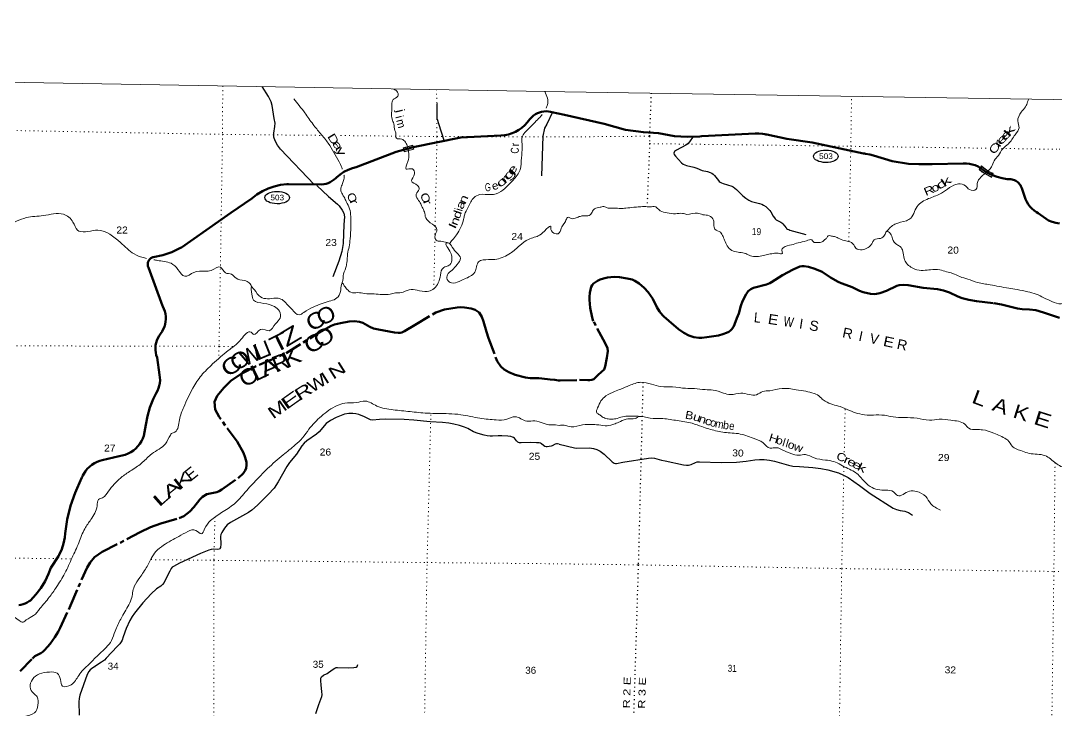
# Model space of a CAD drawing. Header units: feet. Extents: x -481249 to -254670, y -730376 to -544252.
# Drawn here: x -395594 to -369713, y -561492 to -544260 of the extents above; entities that cross this region are included whole.
import ezdxf
from ezdxf.enums import TextEntityAlignment as Align

# ---------------------------------------------------------------- set-up
doc = ezdxf.new("R2010")
doc.units = ezdxf.units.FT
doc.header["$LTSCALE"] = 70
doc.linetypes.add('DOTTED', pattern=[1.5, 0.3, -1.2])
doc.linetypes.add('LONG_DASH_SHORT_DASH', pattern=[9.9, 6, -1.2, 1.5, -1.2])
for name, color, linetype, lineweight in [('11', 7, 'LONG_DASH_SHORT_DASH', 60), ('17', 7, 'Continuous', 25), ('23', 7, 'Continuous', 70), ('29', 7, 'Continuous', 25), ('39', 7, 'Continuous', 13), ('4', 7, 'Continuous', 13), ('41', 7, 'Continuous', 13), ('59', 7, 'Continuous', 13), ('6', 7, 'DOTTED', 25), ('7', 7, 'DOTTED', 13)]:
    doc.layers.add(name, color=color, linetype=linetype, lineweight=lineweight)
doc.layers.add('12', color=7, linetype='Continuous')

msp = doc.modelspace()

# ---------------------------------------------------------------- linework, layer by layer
at = {"layer": '11'}
for points in [[(-382114.22, -553251.8), (-381626.27, -553238.44), (-381419.63, -553243.55), (-381366.67, -553242.33), (-381317.95, -553234.19), (-381271.32, -553215.05), (-381244.27, -553193.72), (-381166.24, -553106.23), (-381015.93, -552974.09), (-380983.19, -552899.65), (-380946.27, -552684.14), (-380921.14, -552514.12), (-380932.3, -552443.31), (-380987.89, -552320.89), (-381283.37, -551765.8), (-381312.27, -551676.4), (-381360, -551434.97), (-381381.78, -551235.92), (-381381.49, -551161.02), (-381371.45, -551062), (-381334.33, -550912.73), (-381309.43, -550867.14), (-381275.59, -550827.63), (-381182.25, -550761.04), (-381111.8, -550728.29), (-381025.73, -550701), (-380925.57, -550677.6), (-380842.82, -550665.66), (-380748.09, -550664.33), (-380626.44, -550672.9), (-380433.41, -550700.92), (-380315.66, -550731.21), (-380246.71, -550761.31), (-380140.26, -550827.56), (-380011.16, -550932.42), (-379911.84, -551041.4), (-379791.99, -551212.48), (-379695.43, -551415.84), (-379629.8, -551523.67), (-379558.36, -551615.02), (-379524.63, -551650.81), (-379396.11, -551763.52), (-379151.37, -551965.23), (-379021.17, -552063.8), (-378897.53, -552129.05), (-378772.91, -552169.36), (-378649.69, -552186.37), (-378572.89, -552183.08), (-378445.76, -552168.25), (-378154.04, -552122.86), (-378047.43, -552096.66), (-377952.79, -552062.11), (-377896.68, -552034.01), (-377854.43, -552003.07), (-377819.16, -551967.06), (-377778.97, -551909.79), (-377751.75, -551851.98), (-377693.83, -551691.26), (-377645.46, -551576.59), (-377597.19, -551386.55), (-377556.95, -551267.27), (-377463.13, -551096.73), (-377411.5, -551020.38), (-377346.41, -550967.65), (-377277.58, -550937.54), (-376958.32, -550848.06), (-376874.71, -550816.23), (-376830.85, -550793.43), (-376553.85, -550618.98), (-376285.31, -550474.2), (-376120.58, -550405.23), (-376073.72, -550393.93), (-376013.64, -550389.81), (-375909.31, -550408.81), (-375747.66, -550459.92), (-375565.79, -550531.69), (-375355.31, -550681.13), (-375163.94, -550788.81), (-375090.95, -550821.14), (-374882.69, -550891.41), (-374815, -550921.41), (-374633.68, -551010.89), (-374536.29, -551045.97), (-374357.99, -551085.05), (-374267.75, -551090.8), (-374209.71, -551086.37), (-374125.81, -551067.21), (-373960.49, -551010.89), (-373696.43, -550888.88), (-373639.64, -550870.1), (-373543.95, -550858.73), (-373417.91, -550869.08), (-373041.09, -550936.4)], [(-373041.09, -550936.4), (-372681.8, -550967.97), (-372528.3, -551005.39), (-372383.54, -551056.06), (-372170.66, -551155.17), (-372067.72, -551194.45), (-371900.47, -551238.02), (-371705.81, -551272.69), (-371272.29, -551317.64), (-371079.14, -551354.08), (-370682.87, -551449.46), (-370562.05, -551465.9), (-370383.33, -551476.69), (-370220.56, -551495.59), (-370029.53, -551549.27), (-369557.12, -551714.91)], [(-390570.13, -555977.86), (-390163.22, -555692.76), (-390032.58, -555575.75), (-389983.54, -555504.15), (-389961.43, -555445.09), (-389950.07, -555366.66), (-389952, -555290.01), (-389983.54, -555172.76), (-390028.13, -555057.79), (-390180.87, -554777.09), (-390637.63, -554158.18), (-390732.71, -553976.06), (-390747.44, -553781.33), (-390747.44, -553781.33), (-390684.26, -553634.23), (-390521.42, -553434.35), (-390342.57, -553261.97), (-390081.77, -553082.99), (-389590.7, -552839.31), (-388960.96, -552566.32), (-388199.97, -552093.81), (-387837.47, -551886.11), (-387751.2, -551853.34), (-387603.76, -551814.76), (-387389.2, -551774.35), (-387254.81, -551767.39), (-387123.23, -551781.69), (-387040.98, -551809.45), (-386869.01, -551909.48), (-386778.52, -551948.66), (-386654.48, -551979.36), (-386253.08, -552054.34), (-386160.99, -552061.63), (-386112.73, -552058.33), (-386066.85, -552048.37), (-386004.33, -552019.99), (-385734.04, -551858.83), (-385216.93, -551549.21), (-385002.88, -551474.24), (-384688.09, -551422.95), (-384598.52, -551417.15), (-384501.62, -551423.43), (-384338.27, -551455.44), (-384233.48, -551487.12), (-384133.47, -551548.7), (-384068.29, -551658.45), (-384026.02, -551777.85), (-383953.79, -552035.2), (-383899.41, -552193.28), (-383688.88, -552767.67), (-383598.15, -552902.61), (-383512.16, -552977.21), (-383395.63, -553045.08), (-383240.42, -553105.32), (-382975.98, -553175.19), (-382859.07, -553192.51), (-382646.29, -553193.89), (-382572.12, -553200.6), (-382572.12, -553200.6), (-382360.76, -553226.51), (-382245.87, -553232.73), (-382153.96, -553250.59), (-382112.98, -553251.45)], [(-395610.83, -560518.06), (-395297.86, -560196.57), (-395236.88, -560142.76), (-395094.3, -560064.66), (-395043.96, -560029.26), (-394999.56, -559987.4), (-394920.3, -559903.56), (-394860.2, -559831.19), (-394740.91, -559664.2), (-394656.99, -559531.76), (-394605.04, -559430.51), (-394348.58, -558872.62), (-394077.58, -558232.28), (-393934.68, -557920.01), (-393858.69, -557795.75), (-393747.36, -557667.29), (-393559.02, -557533.65), (-392605.16, -557045.18), (-392351.92, -556919.15), (-392092.25, -556825.78), (-391635.73, -556693.94), (-391520.48, -556638.36), (-391371.02, -556524.63), (-391264.95, -556416.25), (-391119.8, -556225.3), (-391050.69, -556154.46), (-390943.38, -556089.86), (-390694.41, -556037.6), (-390631.26, -556014.64), (-390570.13, -555977.86)]]:
    msp.add_lwpolyline(points, dxfattribs=at)
at = {"layer": '17'}
for centre in [(-375472.32, -547648.72), (-389185.2, -548680.39)]:
    msp.add_ellipse(centre, major_axis=(-309.24, 1), ratio=0.500121, dxfattribs=at)
at = {"layer": '23'}
for points in [[(-392137.6, -552139.01), (-392102.18, -552088.43), (-392098.82, -552084.18), (-392061.34, -552029.69), (-392029.75, -551971.58), (-392004.42, -551910.49), (-391985.61, -551847.09), (-391973.53, -551782.07), (-391968.31, -551716.14), (-391970.01, -551650.02), (-391978.62, -551584.45), (-391994.03, -551520.13), (-392016.08, -551457.78), (-392044.52, -551398.08), (-392051.6, -551385.38), (-392400.28, -550430.16), (-392408.14, -550412.89), (-392414.15, -550394.89), (-392418.24, -550376.37), (-392420.38, -550357.52), (-392420.54, -550338.55), (-392418.71, -550319.66), (-392414.92, -550301.08), (-392409.2, -550282.98), (-392401.63, -550265.59), (-392392.28, -550249.08), (-392381.25, -550233.64), (-392368.67, -550219.44), (-392354.68, -550206.63), (-392339.42, -550195.36), (-392323.07, -550185.74), (-392305.8, -550177.88), (-392287.8, -550171.87), (-392281.22, -550170.18), (-392045.76, -550117.41), (-391817.1, -550040.32), (-391597.76, -549939.75), (-391573.73, -549926.99), (-390346.1, -549057.81), (-389816.51, -548699.64), (-389689.79, -548603.57), (-389553.71, -548521.27), (-389409.78, -548453.64), (-389259.57, -548401.43), (-389104.73, -548365.21), (-388946.94, -548345.37), (-388905.41, -548342.92), (-388072.55, -548352.04), (-388016.66, -548345.96), (-387961.72, -548334.07), (-387908.32, -548316.5), (-387857.05, -548293.44), (-387808.47, -548265.15), (-387763.11, -548231.94), (-387721.47, -548194.17), (-387702.92, -548174.52), (-387613.14, -548101.22), (-387516.2, -548037.7), (-387413.14, -547984.67), (-387305.11, -547942.7), (-387213.35, -547916.8), (-386211.93, -547539.87), (-385782.96, -547420.42), (-384598.08, -547180.12), (-383592.19, -547126.45), (-383498.02, -547117.95), (-383405.25, -547099.65), (-383314.91, -547071.76), (-383227.97, -547034.58), (-383145.4, -546988.51), (-383068.1, -546934.06), (-382996.91, -546871.84), (-382934.05, -546804.23), (-382866.32, -546719.21), (-382830.1, -546676.47), (-382789.62, -546637.75), (-382778.22, -546628.21), (-382731.24, -546597.37), (-382681.29, -546571.62), (-382628.93, -546551.22), (-382574.72, -546536.42), (-382519.26, -546527.35), (-382463.16, -546524.14), (-382407.03, -546526.81), (-382351.48, -546535.33), (-382322, -546542.32), (-382004.58, -546610.17)], [(-370414.22, -548844.4), (-370450.92, -548782.56), (-370480.95, -548717.22), (-370578.2, -548442.57), (-370583.48, -548426.44), (-370595.98, -548396.53), (-370611.53, -548368.09), (-370629.98, -548341.44), (-370651.11, -548316.85), (-370674.69, -548294.61), (-370700.47, -548274.96), (-370728.16, -548258.11), (-370757.46, -548244.25), (-370788.05, -548233.52), (-370819.59, -548226.05), (-370851.74, -548221.92), (-370884.15, -548221.18), (-370938.9, -548216.91), (-371064.65, -548197.55), (-371187.68, -548165.14), (-371306.65, -548120.06), (-371395.66, -548082.13), (-371473.61, -548034.47), (-371669.5, -547903.21), (-371739.14, -547872.51), (-371811.61, -547849.25), (-371886.12, -547833.7), (-371961.84, -547826.02), (-372037.95, -547826.3), (-372812.89, -547842.65), (-373152.05, -547843.77), (-373402.79, -547838.67), (-373810.76, -547770.14), (-374277.65, -547629.01), (-374373.04, -547603), (-374478.85, -547584.3), (-374504.12, -547579.83), (-374528.85, -547574.56), (-375817.87, -547299.67), (-376448.21, -547212.56), (-376942.91, -547105.26), (-376968.36, -547099.74), (-376992.91, -547094.97), (-377053.8, -547083.13), (-377146.75, -547074.68), (-377240.07, -547075.99), (-378573.97, -547145.19), (-378622.84, -547150.34), (-378938.69, -547164.41), (-379254.27, -547145.4), (-379654.09, -547071.01), (-380030.91, -547049.29), (-380479.08, -546983.95), (-381011.81, -546834.59), (-382004.58, -546610.17)], [(-369631.89, -549329.04), (-369725.81, -549312.62), (-369817.5, -549286.47), (-369905.95, -549250.88), (-370163.13, -549070.99), (-370209.8, -549043.97), (-370268.48, -549002.4), (-370322.5, -548954.93), (-370371.25, -548902.07), (-370414.22, -548844.4)], [(-395644.12, -558862.73), (-395588.55, -558854.99), (-395534.09, -558841.48), (-395481.34, -558822.36), (-395430.88, -558797.82), (-395383.26, -558768.15), (-395352.45, -558744.94), (-395213.13, -558598.68), (-395089.85, -558438.66), (-394983.98, -558266.64), (-394896.67, -558084.49), (-394841.55, -557935.03), (-394651.95, -557638.18), (-394631.17, -557609.45), (-394569.5, -557469.77), (-394522.76, -557324.41), (-394491.47, -557174.97), (-394479.31, -557073.13), (-394432.98, -556726.53), (-394350.68, -556386.67), (-394233.3, -556057.28), (-394180.72, -555937.69), (-394063.94, -555674.2), (-394052.83, -555649.12), (-394040.13, -555624.2), (-394018.46, -555581.67), (-393977.2, -555518.12), (-393929.52, -555459.23), (-393875.95, -555405.64), (-393817.06, -555357.94), (-393753.52, -555316.67), (-393686.01, -555282.26), (-393615.27, -555255.09), (-393556.21, -555238.63), (-393132.68, -555139.62), (-393056.54, -555126.55), (-392982.18, -555105.6), (-392910.42, -555076.98), (-392842.05, -555041.03), (-392777.8, -554998.12), (-392718.4, -554948.73), (-392664.48, -554893.41), (-392616.64, -554832.75), (-392575.4, -554767.42), (-392541.22, -554698.14), (-392517.41, -554634.94), (-392463.12, -554357.59), (-392426.15, -554138.92), (-392366.52, -553925.32), (-392284.89, -553719.12), (-392207.21, -553566.13), (-392175.72, -553508.49), (-392149.39, -553445.71), (-392129.77, -553380.52), (-392117.07, -553313.65), (-392111.43, -553245.81), (-392112.91, -553177.75), (-392121.5, -553110.22), (-392184.35, -552672.6), (-392204.45, -552614.21), (-392218.33, -552554.04), (-392225.85, -552492.76), (-392226.92, -552431.02), (-392221.53, -552369.51), (-392209.74, -552308.89), (-392191.68, -552249.85), (-392167.54, -552193.01), (-392137.6, -552139.01)]]:
    msp.add_lwpolyline(points, dxfattribs=at)
at = {"layer": '29'}
for p, q in [((-382305.16, -546549.45), (-382442.06, -546841.67)), ((-393747.86, -560401.08), (-393736.97, -560394.21))]:
    msp.add_line(p, q, dxfattribs=at)
for points in [[(-388260.86, -548356.04), (-389100.64, -547468.13), (-389178.12, -547369.07), (-389234.08, -547265.71), (-389264.21, -547166.65), (-389264.21, -547071.9), (-389242.69, -546903.94), (-389238.38, -546817.8), (-389259.9, -546701.52), (-389311.56, -546382.82), (-389337.39, -546288.07), (-389401.95, -546150.25), (-389558.58, -545907.47)], [(-385011.44, -547252.84), (-385144.24, -546839.34), (-385178.14, -546731.67), (-385184.6, -546696.13), (-385187.29, -546658.46), (-385187.29, -546507.72), (-385182.98, -546348.37), (-385174.37, -546322.53)], [(-382442.06, -546841.67), (-382500.15, -546946.16), (-382548.06, -547149.02), (-382576.81, -548134.92)], [(-378788.89, -547154.87), (-378876.46, -547288.41), (-378913.97, -547329.15), (-378970.78, -547369.92), (-379206.6, -547498.61), (-379250.55, -547530.78), (-379265.55, -547545.79), (-379270.92, -547571.54), (-379261.27, -547601.56), (-379228.04, -547648.76), (-379076.9, -547813.91), (-379039.39, -547841.8), (-378997.58, -547865.39), (-378953.63, -547880.41), (-378769.26, -547919.02), (-378697.44, -547942.6), (-378563.46, -548000.52), (-378426.25, -548030.55), (-378365.15, -548051.99), (-378318.52, -548072.36), (-378284.76, -548094.9), (-378251.53, -548127.07), (-378156.13, -548249.33), (-378134.15, -548275.06), (-378110.57, -548295.44), (-378078.41, -548314.74), (-378040.37, -548330.84), (-377821.7, -548395.19), (-377788.45, -548412.34), (-377746.65, -548441.29), (-377701.65, -548480.99), (-377547.29, -548635.42), (-377475.98, -548694.41), (-377392.94, -548746.96), (-377362.36, -548764.12), (-377333.41, -548775.91), (-377260.02, -548798.43), (-377127.1, -548824.17), (-377075.08, -548841.34), (-377027.92, -548866), (-376968.46, -548905.68), (-376869.85, -549000.06), (-376843.01, -549038.68), (-376788.38, -549145.91), (-376759.4, -549188.83), (-376736.89, -549214.57), (-376711.2, -549236), (-376599.73, -549296.06), (-376570.75, -549314.31), (-376548.27, -549334.66), (-376466.81, -549433.33), (-376452.29, -549449.43), (-376428.71, -549467.66), (-376400.84, -549481.61), (-376368.19, -549493.39), (-375969.44, -549600.63)], [(-388192.57, -548374.01), (-387903.97, -548652.49), (-387675.83, -548841.99), (-387632.78, -548889.36), (-387559.61, -548992.72), (-387520.86, -549065.94), (-387503.65, -549164.99), (-387516.56, -549354.49), (-387538.08, -549828.24), (-387572.52, -550026.35), (-387641.39, -550271.84), (-387796.36, -550659.45)], [(-386468.41, -554216.85), (-386625.83, -554225.45), (-386799.09, -554244.84), (-386849.67, -554234.07), (-387004.64, -554156.54), (-387143.46, -554100.56), (-387214.48, -554087.64), (-387297.35, -554079.02), (-387395.28, -554079.02), (-387500.74, -554096.25), (-387584.68, -554122.09), (-387710.59, -554173.77), (-387853.72, -554246.99), (-387960.26, -554328.82), (-388131.36, -554531.24), (-388201.32, -554595.84), (-388442.38, -554759.5), (-388510.17, -554815.49), (-388571.51, -554880.09), (-388700.65, -555095.43), (-388878.22, -555302.16), (-388941.71, -555396.91), (-389156.94, -555784.52), (-389261.33, -555939.57), (-389406.61, -556103.23), (-389673.49, -556370.25), (-389816.63, -556495.15), (-389897.33, -556551.14), (-390353.62, -556800.93), (-390430.03, -556856.92), (-390499.98, -556938.75), (-390567.78, -557046.42), (-390594.68, -557100.26), (-390603.29, -557145.48), (-390594.68, -557343.59), (-390598.98, -557421.12), (-390614.05, -557451.27), (-390629.11, -557464.18), (-390674.31, -557472.8), (-390775.47, -557464.18), (-390831.43, -557470.65), (-390896, -557490.02), (-391102.62, -557576.16), (-391627.78, -557817.34)], [(-382140.43, -554840.02), (-382175.41, -554832.72), (-382191.01, -554831.11), (-382206.89, -554832.72), (-382233.52, -554840.8), (-382314.77, -554879.56), (-382340.34, -554888.71), (-382436.37, -554905.94), (-382465.17, -554905.94), (-382491.26, -554898.4), (-382529.74, -554875.79), (-382579.5, -554833.8), (-382602.91, -554819.8), (-382639.76, -554812.26), (-382701.92, -554806.88), (-382852.58, -554798.27), (-383089.33, -554806.88), (-383127.8, -554806.88), (-383149.59, -554802.58), (-383169.77, -554790.73), (-383201.25, -554755.2), (-383253.17, -554695.98), (-383274.42, -554677.68), (-383300.52, -554663.68), (-383342.49, -554649.68), (-383416.48, -554638.92), (-383571.71, -554630.3), (-383661.84, -554630.3), (-383800.93, -554643.22), (-383864.15, -554643.22), (-383934.38, -554636.76), (-384014.81, -554617.38), (-384158.22, -554578.62), (-384277.39, -554535.55), (-384422.95, -554453.72), (-384501.22, -554419.27), (-384630.65, -554376.19), (-384768.11, -554341.75), (-384891.08, -554315.9), (-385052.21, -554298.68), (-385357.83, -554285.76), (-385766.76, -554238.39), (-386007.82, -554225.47), (-386468.41, -554216.85)], [(-382140.43, -554840.02), (-381752.92, -554931.92), (-381698.25, -554938.35), (-381384.18, -554936.21), (-381325.23, -554940.5), (-381278.06, -554949.07), (-381195.53, -554974.82), (-381110.84, -555019.86), (-381015.44, -555090.64), (-380809.63, -555283.69), (-380761.39, -555315.86), (-380731.38, -555326.59), (-380702.44, -555326.59), (-380543.8, -555292.27), (-379900.65, -555189.31), (-379821.33, -555182.88), (-379754.87, -555189.31), (-379579.07, -555240.79), (-379491.18, -555260.1), (-379029.17, -555358.77), (-378957.36, -555365.2), (-378900.54, -555363.06), (-378837.31, -555348.04), (-378730.11, -555296.56), (-378684.01, -555283.7), (-378627.21, -555279.4), (-378091.25, -555296.56), (-377705.36, -555292.27)], [(-377705.36, -555292.27), (-377462.02, -555270.82), (-377247.64, -555232.21), (-377130.8, -555221.47), (-377016.11, -555223.63), (-376884.25, -555238.63), (-376754.56, -555266.53), (-376407.25, -555369.49), (-376294.69, -555390.93), (-376132.84, -555403.81), (-375798.4, -555425.25), (-375595.8, -555450.98), (-375425.38, -555485.31), (-375155.25, -555562.53), (-375028.75, -555616.14), (-374915.14, -555678.36), (-374627.87, -555875.69), (-374362.03, -556077.32), (-373791.77, -556441.96), (-373710.28, -556478.4), (-373611.69, -556502.02), (-373500.21, -556519.18), (-373455.16, -556532.03), (-373410.17, -556553.5), (-373302.97, -556613.56)], [(-391627.78, -557817.34), (-391776.3, -557897.02), (-391807.49, -557916.39), (-391835.47, -557950.84), (-391871, -558017.61), (-391931.26, -558142.51), (-392004.44, -558297.55), (-392046.4, -558349.23), (-392090.54, -558388), (-392198.15, -558461.21), (-392331.59, -558581.81), (-392542.52, -558805.76), (-392753.45, -559068.48), (-392811.56, -559148.15), (-392869.67, -559249.37), (-392960.07, -559451.79), (-393033.25, -559654.21), (-393062.29, -559740.34), (-393084.9, -559783.42), (-393118.25, -559828.63), (-393183.91, -559895.4), (-393460.47, -560190.41), (-393503.52, -560235.63), (-393571.32, -560287.32), (-393713.38, -560377.76)], [(-393713.38, -560377.76), (-393824.61, -560455.73), (-393855.3, -560482.44), (-393887.33, -560519.83), (-393931.37, -560599.94), (-394118.21, -561118.01), (-394132.89, -561200.81), (-394139.56, -561278.24), (-394134.23, -561614.72)], [(-388215.41, -561573.31), (-388146.02, -561343.64), (-388071.28, -561151.37), (-388063.27, -561103.29), (-388065.94, -561023.18), (-388087.3, -560862.95), (-388096.63, -560745.45), (-388092.63, -560686.7), (-388080.62, -560654.65), (-388023.24, -560617.26), (-387937.82, -560569.19), (-387809.71, -560478.4), (-387746.97, -560435.67), (-387706.94, -560419.64), (-387676.25, -560419.65), (-387404, -560430.33), (-387270.54, -560424.99), (-387207.81, -560411.63), (-387185.13, -560398.28), (-387169.12, -560350.21)]]:
    msp.add_lwpolyline(points, dxfattribs=at)
at = {"layer": '39'}
for p, q in [((-381982.62, -549274.57), (-382050.4, -549384.53)), ((-382229.37, -554356.85), (-382132.91, -554372.6))]:
    msp.add_line(p, q, dxfattribs=at)
for points in [[(-392448.19, -550199.25), (-392499, -550189.36), (-392758.16, -550087.34), (-393103.92, -549802.73), (-393664.54, -549496.34), (-393726.78, -549498.44), (-394178.57, -549491.07), (-394287.27, -549294.46), (-394526.48, -549098.04), (-395028.41, -549130.9), (-395450, -549181.71), (-395953.71, -549375.2), (-396457.59, -549446.21), (-396911.43, -549406.71), (-397038, -549358.71), (-397293.09, -549290.81), (-397658.41, -549377.68), (-397899.37, -549370), (-398307.08, -549288.28), (-398604.3, -549256.58), (-398797.03, -549274.93), (-399039.93, -549313.44), (-399258.87, -549257.54), (-399566.29, -549105.39), (-399915.81, -548997.48), (-400038.38, -548933.4), (-400169.01, -548851.27), (-400571.06, -548510.52), (-400617.32, -548456.38), (-400848.37, -548350.3), (-401235.83, -548393.03), (-401729.72, -548435.92), (-401992.91, -548321.85), (-402276.33, -548097.39), (-402376.87, -547997.14), (-402720.62, -547706.51), (-403118.46, -547502.29), (-403546.57, -547193.7), (-403990.64, -546963.45), (-404372.32, -546827.47), (-404613.63, -546570.82), (-404774.54, -546368.26), (-404935.44, -546173.73), (-405130.47, -545981.27), (-405245.18, -545796.71), (-405363.64, -545636.51)], [(-385925.35, -547411.41), (-385973.32, -547298.58), (-386071.82, -547220.42), (-386204.38, -547192.5), (-386220.5, -547148.35), (-386218.61, -547066.03), (-386242.79, -547001.81), (-386269.12, -546837.21), (-386311.45, -546718.81), (-386323.71, -546566.23), (-386317.97, -546359.41), (-386286.02, -546232.87), (-386169.68, -546148.37), (-386195.96, -546017.9), (-386291.67, -545962.45)], [(-382464.62, -546445.29), (-382428.67, -546361.77), (-382496.4, -546025.56)], [(-388765.79, -546216.41), (-388633.04, -546380.86), (-388494.25, -546561.36), (-388287.04, -546850.19), (-388104, -547078.82), (-387908.9, -547321.48), (-387772.05, -547550.18), (-387639.21, -547782.89), (-387568.72, -547931.37), (-387557.57, -547971.92)], [(-371498.07, -548077.05), (-371331.34, -547912.96), (-371265.95, -547757.7), (-371160.92, -547627.34), (-371049.1, -547458.98), (-370911.21, -547338.67), (-370740.88, -547107.91), (-370642.97, -546933.24), (-370673.65, -546765.99), (-370590.93, -546548.86), (-370479.68, -546408.59), (-370429.02, -546287.16), (-370411.34, -546221.83)], [(-384875.51, -549834.9), (-384807.37, -549740.43), (-384703.15, -549607.76), (-384590.97, -549416.85), (-384524.97, -549224), (-384502.12, -549116.46), (-384410.95, -548916.63), (-384262.7, -548677.48), (-384128.26, -548607.01), (-383843.14, -548606.6), (-383592.27, -548527.93), (-383409.77, -548367.03), (-383285.45, -548242.36), (-383115.14, -547983.1), (-383079.41, -547683.88), (-383061.7, -547422.84), (-383050.04, -547141.72), (-382867.61, -546932.64), (-382709.22, -546763.75), (-382594.93, -546647.13), (-382562.25, -546605.48)], [(-384939.81, -549798.85), (-385096.47, -549770.97), (-385208.95, -549745.03), (-385237.22, -549626.61), (-385191.24, -549483.99), (-385303.87, -549347.62), (-385472.76, -549183.22), (-385503.08, -549038.7), (-385563.48, -548916.31), (-385607.8, -548809.96), (-385692.3, -548689.61), (-385708.49, -548595.26), (-385638.4, -548466.66), (-385678.68, -548378.37), (-385829.43, -548264.15), (-385749.36, -548085.33), (-385803.74, -547964.94), (-385960.35, -547967.18), (-385920.45, -547782.4), (-385925.35, -547411.41)], [(-387516.77, -548120.24), (-387510.2, -548144.12), (-387524.11, -548250.55), (-387564.12, -548359.04), (-387596.08, -548477.55), (-387553.75, -548597.96), (-387509.47, -548670.17), (-387459.12, -548780.53), (-387374.55, -548957.1), (-387346.17, -549151.82), (-387343.81, -549408.82), (-387359.45, -549714.03), (-387387.29, -549910.84), (-387423.19, -550083.57), (-387444.96, -550312.5), (-387470.9, -550431), (-387532.86, -550633.88), (-387538.78, -550712.2), (-387556.86, -550795.83), (-387562.22, -550817.28)], [(-373955.27, -549529.81), (-373744.7, -549341.37), (-373458.05, -549258.87), (-373348.33, -549192.85), (-373258.7, -549030.06), (-373163.04, -548867.39), (-372866.43, -548690.74), (-372582.97, -548568.03), (-372383.5, -548431.56), (-372160.87, -548339.73), (-371981.25, -548387.56), (-371884.85, -548481.86), (-371714.06, -548471.29), (-371686.98, -548325.29), (-371597.47, -548168.52), (-371498.07, -548077.05)], [(-381982.62, -549274.57), (-381980.98, -549272.07), (-381926.8, -549174.81), (-381799.08, -549209.53), (-381736.61, -549196.75), (-381635.45, -549156.65), (-381542.68, -549134.45), (-381387.98, -549125.55), (-381314, -549040.73), (-381254.18, -548961.65), (-381114.9, -548922.33), (-381024.27, -548906.1), (-380908.62, -548942.59), (-380760.15, -548943.6), (-380595.79, -548952.97), (-380471.21, -548945.47), (-380272.09, -548923.42), (-380131.35, -548910.23), (-379974.72, -548905.39), (-379832.34, -548910.29), (-379765.9, -548899.6), (-379611.63, -549009.14), (-379436.14, -549062.9), (-379227.85, -549083.2), (-379055.1, -549074.67), (-378945.23, -549098.99), (-378675.65, -549066.34), (-378548.06, -549107.08), (-378386.07, -549134.46), (-378279.9, -549241.02), (-378272.14, -549351.59), (-378242.47, -549470.64), (-378107.6, -549547.66), (-378041.58, -549655.4), (-377987.93, -549778.96), (-377914.63, -549922.98), (-377782.13, -550018.03), (-377472.37, -550080.54), (-377359.07, -550133.04), (-377033.86, -550127.61), (-376900.77, -550096.19), (-376751.76, -550071.12), (-376661.49, -550072.96), (-376563.32, -550080.98), (-376571.83, -550006.53), (-376575.63, -549996.41), (-376538.29, -549936.95), (-376332.04, -549860.85), (-376160.42, -549810.14), (-375956.71, -549760.08), (-375821.82, -549738.73), (-375784.7, -549787.67), (-375674.66, -549803.96), (-375561.96, -549788.19), (-375498.58, -549731.26), (-375443.48, -549686.21), (-375412.27, -549632.64), (-375356.19, -549637.8), (-375256.19, -549653.89), (-375164.66, -549691.89), (-375007.38, -549753.31), (-374869.55, -549784.22), (-374794.32, -549833.93), (-374722.33, -549943.8), (-374562.6, -549983.19), (-374433.23, -549937.64), (-374351.63, -549873.05), (-374303.97, -549799.75), (-374262.49, -549734.34), (-374109.26, -549699.32), (-374036.22, -549660.65), (-373980.17, -549569.45), (-373955.27, -549529.81), (-373856.01, -549582.01), (-373810.54, -549713.43), (-373697.09, -549856.27), (-373615.79, -549904.09), (-373546.01, -550023.96), (-373517.59, -550203.21), (-373347.4, -550417.46), (-373142.36, -550497.92), (-372937.55, -550492.05), (-372853.14, -550485.74), (-372626.35, -550484.34), (-372452.82, -550536.05), (-372303.08, -550573.23), (-372122.15, -550655.2), (-371926.77, -550717.4), (-371679.64, -550800.72), (-371367.79, -550859.27), (-371139.9, -550902.05), (-370899.98, -550945.08), (-370693.95, -550977.38), (-370424.22, -551035.06), (-370218.68, -551091.44), (-370023.96, -551185.74)], [(-382050.4, -549384.53), (-382083.07, -549443.31), (-382161.19, -549581.97), (-382273.65, -549568.08), (-382348.12, -549435.67), (-382344.16, -549399.52), (-382450.49, -549461.92), (-382628.97, -549622.81), (-382903.91, -549723.6), (-383120.56, -549874.5), (-383357.22, -550071.62), (-383698.36, -550216.68), (-383899.13, -550231.03), (-384150.04, -550285.61), (-384246.06, -550544.76), (-384364.39, -550645.32), (-384637.28, -550774.22), (-384823.96, -550812.64), (-384932.51, -550726.46), (-384930.66, -550610.01), (-384812.36, -550491.37), (-384690.07, -550354.66), (-384603.95, -550195.91), (-384686.45, -550067.53), (-384807.12, -549923.14), (-384911.69, -549810.86), (-384963.88, -549822.98), (-384919.54, -549937.36), (-384835, -550087.83), (-384818.78, -550206.27), (-384866.76, -550358.93), (-384965.08, -550401.24), (-385063.38, -550469.65), (-385113.3, -550668.5), (-385181.32, -550851.31), (-385291.57, -550979.98), (-385434.07, -551024.36), (-385689.12, -550994.61), (-385885.9, -550986.87), (-386082.58, -551053.41), (-386231.15, -551063.67), (-386357.61, -551093.97), (-386761.2, -551086.53), (-387000.16, -551076.84), (-387168.85, -551055), (-387345.56, -551047.22), (-387431.99, -550977.08), (-387506.41, -550888.84), (-387550.68, -550816.62), (-387616.59, -551073.72), (-387883.36, -551270.88), (-388280.73, -551416.02), (-388517.47, -551548.89), (-388635.85, -551611.3), (-388806.71, -551479.03), (-388911.26, -551376.79), (-389031.91, -551248.46), (-389162.5, -551196.45), (-389375.32, -551206.8), (-389556.06, -551186.98), (-389720.92, -551030.61), (-389823.49, -550912.3), (-389815.21, -551090.98), (-389774.84, -551241.51), (-389515.71, -551323.46), (-389254.57, -551405.4), (-389129.92, -551519.66), (-389109.61, -551692.31), (-389229.88, -551835.04), (-389382.24, -552007.94), (-389601.15, -551978.14), (-389769.64, -552100.86), (-389833.97, -552046.74), (-390084.71, -552219.79), (-390409.6, -552505.37), (-390796.66, -552837.23), (-391079.38, -553126.77), (-391289.77, -553440.31), (-391518.02, -553914.49), (-391628.01, -554233.9), (-391742.04, -554539.26), (-391824.31, -554579.53), (-391852.37, -554613.71), (-391978.56, -554832.75), (-392317.55, -555084.22), (-392546.16, -555293.37), (-392814.95, -555488.52), (-393057.68, -555653.52), (-393256.2, -555840.54), (-393398.51, -556019.45), (-393546.88, -556180.29), (-393647.21, -556224.61), (-393687.15, -556385.3), (-393839.27, -556726.85), (-393993.57, -556955.97), (-394141.67, -557303.54), (-394309.82, -557677.25)], [(-389815.46, -550906.26), (-389881.85, -550814), (-390002.41, -550751.93), (-390213.32, -550694.01), (-390323.89, -550595.79), (-390476.54, -550561.88), (-390603.23, -550417.5), (-390832.02, -550498.14), (-390988.61, -550518.45), (-391267.67, -550548.97), (-391494.42, -550647.69), (-391665.33, -550473.26), (-391836.21, -550322.92), (-392181.67, -550251.14), (-392263.12, -550235.28)], [(-370023.96, -551185.74), (-369821.13, -551276.2), (-369591.56, -551335.07), (-369434.36, -551302.14), (-369324.08, -551306.39), (-369216.01, -551320.64), (-369058.58, -551472.4), (-368860.7, -551510.55), (-368706.22, -551610.06), (-368668.48, -551628.9), (-368486.36, -551751.05), (-368338.3, -551772.13), (-368157.82, -551876.18), (-368001.5, -551983.75), (-367820.75, -552172.13), (-367579.49, -552345.67), (-367352.55, -552434.61), (-367216.49, -552551.8), (-367081.96, -552743.25), (-367011.77, -552843.05), (-366892.57, -552901.69), (-366785.92, -552887.8), (-366709.12, -552861.25), (-366665.07, -552866.17), (-366574.86, -552968.38), (-366536.79, -552971.16), (-366475.8, -553030.62), (-366329.59, -553142), (-366271.38, -553141.18), (-366179.03, -553139.05), (-366063.84, -553197.6), (-365970.72, -553255.71), (-365918, -553327.05), (-365794.22, -553456.04), (-365713.56, -553632.34), (-365675.68, -553839.88), (-365680.86, -553994.36), (-365663.73, -554137.24), (-365636.28, -554266.28), (-365493.01, -554325.41), (-365221.24, -554381.13), (-364991.8, -554446.03), (-364806.36, -554504), (-364529.27, -554593.96), (-364383, -554604.97), (-364195.63, -554568.63), (-364118.33, -554518.01), (-364055.41, -554483.16), (-363972.47, -554450.72), (-363913.1, -554393.71), (-363859.91, -554344.6), (-363730.63, -554303.07), (-363535.4, -554274.92), (-363332.46, -554164.62), (-363118.72, -554114.77), (-362788.22, -554047.22), (-362571.67, -554055.64), (-362282.73, -554057.51), (-362063.6, -554037.88), (-361884.2, -553999.37), (-361691.02, -553973.19), (-361533.65, -553932.23), (-361487.29, -553824.77), (-361398.76, -553617.79), (-361334.02, -553494.64), (-361285.78, -553393.24), (-361250.11, -553317.68), (-361256.69, -553247.28), (-361234.86, -553161.4), (-361155.77, -553120.85), (-361116.13, -553047.38), (-361092.69, -552883.24), (-361063.21, -552815.58), (-360891.92, -552780.93), (-360824.68, -552633.74), (-360822.85, -552447.08), (-360790.37, -552331.3), (-360701.69, -552214.66), (-360547.86, -552053.18), (-360476.16, -551884), (-360418.25, -551702.49), (-360381.14, -551556.7), (-360277.19, -551478.51), (-360188.35, -551452.21), (-360140.17, -551451.19), (-360082.89, -551398.15), (-360019.26, -551329.18), (-359947.28, -551244.32), (-359897.7, -551175.07), (-359791.41, -551080.87), (-359728.65, -551054.04), (-359673.83, -551023.04), (-359666.78, -550972.99), (-359616.31, -550957.96), (-359592.67, -550882.16), (-359536.3, -550873.27), (-359487.79, -550856.19)], [(-382132.91, -554372.6), (-382009.46, -554370.62), (-381839.66, -554408.2), (-381551.75, -554361.87), (-381286.68, -554353.21), (-381200.42, -554354.97), (-380990.3, -554383.34), (-380797.03, -554353.14), (-380681.7, -554307.31), (-380604.74, -554272.74), (-380418.75, -554206.26), (-380236.01, -554199.95), (-380162.81, -554153.25), (-380319.14, -554144.05), (-380515.89, -554148.07), (-380685.5, -554198.83), (-380818.3, -554216.2), (-380938.53, -554207.73), (-381049.99, -554163.3), (-381123.14, -554109.61), (-381198.33, -554057.9), (-381177.81, -553937.86), (-381091.94, -553762.95), (-380966.94, -553637.01), (-380751.92, -553524.95), (-380592.14, -553463.96), (-380383.63, -553375.86), (-380093.01, -553295.45), (-379827.05, -553341.02), (-379593.47, -553399.98), (-379304.7, -553409.87), (-378976.35, -553446.67), (-378755.74, -553453.16), (-378485.36, -553478.74), (-378290.91, -553488.73), (-378033.59, -553564.23), (-377851.79, -553604.06), (-377598.18, -553567.07), (-377388.18, -553601.46), (-377205.64, -553605.17), (-377045.44, -553524.12), (-376874.53, -553507.52), (-376564.3, -553449.59), (-376213.76, -553480.82), (-375969.74, -553519.92), (-375768.22, -553576.21), (-375718.4, -553593.29), (-375583.98, -553692.39), (-375487.25, -553770.64), (-375298.26, -553850.77), (-375114.7, -553902.69), (-374883.91, -553999.74), (-374678.71, -554072.17), (-374442.84, -554117.12), (-374280.23, -554114.41), (-374009.44, -554119.92), (-373793.5, -554158.45), (-373516.97, -554178.13), (-373192.22, -554194.78), (-372884.18, -554243.21), (-372636.87, -554220.13), (-372348.43, -554246.08), (-371995.29, -554345.62), (-371896.97, -554443.98), (-371705.02, -554478), (-371556.62, -554483.03), (-371273.35, -554565.08), (-370963.4, -554715.93), (-370927.79, -554740.75), (-370816.54, -554893.58), (-370560.17, -555015.23), (-370386.77, -555072.97), (-369996.57, -555127.08), (-369721.58, -555319.38), (-369469.38, -555448.98), (-369387.47, -555466.71), (-369151.56, -555509.65), (-368929.54, -555642.66), (-368692.7, -555836.18), (-368467.82, -556025.45), (-368270.78, -556202.11), (-368041.03, -556447.69), (-367851.45, -556694.46), (-367731.3, -556706.95), (-367548.24, -556782.95), (-367395.23, -556856.32), (-367251.43, -556987.73), (-367045.69, -557034.08), (-366898.16, -557081.25), (-366684.71, -557045.44), (-366564.08, -557132.21), (-366519.68, -557217.43), (-366400.77, -557290.12), (-366313.78, -557354.12), (-366218.7, -557414.28), (-366210.63, -557412.43), (-366089.34, -557467.1)], [(-395893.67, -561539.48), (-395892.72, -561540.65), (-395834.3, -561683.12), (-395703.72, -561725.09), (-395503.04, -561646.49), (-395250.17, -561559.79), (-395164.1, -561364.9), (-395182.45, -561158.12), (-395276.95, -561067.9), (-395359.49, -560909.4), (-395299.52, -560720.58), (-395125.02, -560581.78), (-394876.11, -560537.25), (-394679.29, -560565.07), (-394602.77, -560725.59), (-394548.34, -560886.14), (-394335.54, -560857.71), (-394145.11, -560622.52), (-393884.48, -560339.03), (-393623.81, -560079.64), (-393325.09, -559747.91), (-393235.06, -559516.88), (-393165, -559356.15), (-393018.81, -559076.84), (-392830.57, -558713.15), (-392756.71, -558401.82), (-392618.48, -558174.74), (-392436.15, -557895.38), (-392213.78, -557525.61), (-392027.26, -557368.73), (-391642.06, -557145.3), (-391419.34, -557026.51), (-391216.59, -556996.09), (-391081.94, -557086.25), (-390997.78, -556961.64), (-390847.48, -556750.6), (-390572.67, -556549.41), (-390261.74, -556338.14), (-389983.05, -556044.58), (-389684.32, -555716.87), (-389423.66, -555453.46), (-389034.61, -555107.54), (-388731.76, -554862.15), (-388547.28, -554683.18), (-388390.96, -554470.12), (-388080.18, -554142.39), (-387685, -553876.77), (-387496.34, -553816.26), (-387203.2, -553801.78), (-386982.39, -553765.32), (-386695.09, -553889.39), (-386287.35, -553983.16), (-385863.62, -554028.72), (-385435.89, -554068.25), (-385150.76, -554073.86), (-384893.74, -554081.52), (-384596.54, -554105.18), (-384116.52, -554194.83), (-383708.86, -554236.4), (-383445.86, -554217.95), (-383237.12, -554155.4), (-382947.83, -554267.42), (-382747.05, -554259.09), (-382534.13, -554321.03), (-382343.32, -554360.91), (-382229.37, -554356.85)], [(-380162.81, -554153.25), (-380016.42, -554158.24), (-379864.54, -554189.44), (-379545.77, -554203.96), (-379181.56, -554253.53), (-378813.67, -554319.24), (-378568.59, -554404.53), (-378227.52, -554505.83), (-377865.44, -554561.38), (-377659.12, -554579.63), (-377290.17, -554691.53), (-377041.78, -554811.02), (-376863.85, -554941.11), (-376703.08, -554930.33), (-376561.7, -554983.4), (-376350.84, -555074.02), (-376145.06, -555118.36), (-375982.21, -555103.6), (-375767.1, -555182.26), (-375479.28, -555238.31), (-375275.37, -555276.59), (-374923.75, -555450.37), (-374752.89, -555534.15), (-374538.45, -555743.28), (-374363.06, -555899.42), (-374169.97, -555975.63), (-373975.65, -555991.63), (-373781.81, -556031.71), (-373683.46, -556128.06), (-373380.14, -556015.79), (-373207.71, -556023.32), (-372973.53, -556150.55), (-372850.79, -556329.71), (-372605.19, -556487.28)], [(-394309.82, -557677.25), (-394489.99, -558067.03), (-394706.35, -558420.73), (-394878.69, -558665.94), (-395113.22, -558951.4), (-395271.61, -559124.3), (-395454.17, -559235), (-395532.4, -559289.32), (-395632.86, -559245.3), (-395823.73, -559157.23), (-395813.55, -559257.61), (-395943.74, -559494.73), (-396186.28, -559796.26), (-396434.8, -560125.91), (-396643.39, -560290.85), (-396978.33, -560566.42), (-397144.73, -560753.39), (-397248.88, -560942.28), (-397246.7, -561068.77), (-397176.18, -561239.33), (-396991.47, -561231.03), (-396865.02, -561196.71), (-396774.54, -561284.93), (-396587.69, -561368.98), (-396354.79, -561354.59), (-396303.17, -561355.51)]]:
    msp.add_spline(points, degree=3, dxfattribs=at)
at = {"layer": '4'}
msp.add_lwpolyline([(-477481.62, -544260.22), (-445653.6, -544895.12), (-413824.72, -545486.23), (-381995.06, -546033.57), (-350164.67, -546537.13), (-318333.63, -546996.89), (-286501.98, -547412.88), (-254669.8, -547785.08), (-256679.15, -730375.58), (-288762.49, -730000.45), (-320845.3, -729581.19), (-352927.49, -729117.79), (-385009.01, -728610.26), (-417089.81, -728058.61), (-449169.81, -727462.83), (-481249.23, -726835.88)], close=True, dxfattribs=at)
msp.add_lwpolyline([(-477481.62, -544260.22), (-445653.6, -544895.12), (-413824.72, -545486.23), (-381995.06, -546033.57), (-350164.67, -546537.13), (-318333.63, -546996.89), (-286501.98, -547412.88), (-254669.8, -547785.08), (-256679.15, -730375.58), (-288762.49, -730000.45), (-320845.3, -729581.19), (-352927.49, -729117.79), (-385009.01, -728610.26), (-417089.81, -728058.61), (-449169.81, -727462.83)], dxfattribs=at)
at = {"layer": '59'}
for p, q in [((-371638.93, -547979.44), (-371584.06, -547889.57)), ((-371628.43, -547977.59), (-371582.02, -547901.57)), ((-371286.45, -548073.89), (-371331.3, -548174.06))]:
    msp.add_line(p, q, dxfattribs=at)
for points in [[(-385769.37, -547471.62), (-386010.4, -547537.99), (-386038.28, -547436.76), (-385797.25, -547370.39)], [(-385802.84, -547380.22), (-386028.44, -547442.35), (-386004.81, -547528.15), (-385779.21, -547466.02)]]:
    msp.add_lwpolyline(points, close=True, dxfattribs=at)
for points in [[(-371584.06, -547889.57), (-371526.96, -547936.26), (-371456.3, -547985.87), (-371382.64, -548032.56), (-371319.5, -548063.2), (-371286.45, -548073.89)], [(-371638.93, -547979.44), (-371561.53, -548041.31), (-371450.29, -548112.81), (-371331.3, -548174.06)], [(-371335.15, -548163.08), (-371446.29, -548105.87), (-371556.86, -548034.8), (-371628.43, -547977.59)], [(-371582.02, -547901.57), (-371531.8, -547942.64), (-371460.74, -547992.53), (-371386.54, -548039.56), (-371322.49, -548070.64), (-371297.39, -548078.76), (-371335.15, -548163.08)]]:
    msp.add_lwpolyline(points, dxfattribs=at)
at = {"layer": '6'}
for points in [[(-379838.55, -546069.05), (-379882.4, -547146.66), (-379878.17, -547331.44), (-379941.3, -548905.67)], [(-380044.56, -553297.93), (-380160.68, -557859.2), (-380326.63, -563201.87), (-380406.55, -568459.97), (-380459.71, -573684.48), (-380541.14, -578918.46), (-380543, -579016.49)]]:
    msp.add_lwpolyline(points, dxfattribs=at)
at = {"layer": '7'}
for p, q in [((-382013.72, -547163.78), (-379882.4, -547146.66)), ((-385269.82, -550964.12), (-385228.07, -548960.75)), ((-375012.31, -555038.25), (-374988.83, -553955.37))]:
    msp.add_line(p, q, dxfattribs=at)
for points in [[(-390545.28, -545890.83), (-390549.59, -547100.46), (-390636.64, -552397.28), (-390644.1, -552706.2)], [(-385228.07, -548960.75), (-385190.44, -547154.88), (-385200.07, -545980.44)], [(-374898.2, -549776.39), (-374846.61, -547397.73), (-374830.92, -546150.72)], [(-406593.09, -546802.6), (-406261.77, -546814.16), (-401308.14, -546925.4), (-395902.78, -547001.85), (-390549.59, -547100.46), (-388094.44, -547125.39)], [(-387597.96, -547130.43), (-385190.44, -547154.88), (-382013.72, -547163.78)], [(-379878.17, -547331.44), (-374846.61, -547397.73), (-371449.29, -547447.22)], [(-371082.52, -547452.57), (-369644.68, -547473.51), (-364339.01, -547579.51), (-359095.32, -547674.21), (-353781.46, -547772.35), (-350184.14, -547823.53)], [(-390292.81, -552402.99), (-390636.64, -552397.28), (-395977.66, -552384.99), (-401411.22, -552248.35), (-406447.14, -552161.33)], [(-386018.28, -588401.7), (-385966.66, -584078.29), (-385867.54, -578793.5), (-385842.64, -573565.03), (-385879.93, -568378.82), (-385523.76, -563125.78), (-385438.76, -557800.84), (-385342.47, -554071.12)], [(-375153.62, -563220.85), (-375075.45, -557950.67), (-375019.23, -555357.64)], [(-369744.17, -555305.41), (-369773.1, -558022.47), (-369844.47, -563254.65)], [(-390739.57, -556659.55), (-390765.79, -557744.36), (-390764.46, -563061.14), (-391046.32, -568328.13), (-391159.7, -573456.33), (-391242.72, -578769.21), (-391245.56, -583973.55), (-391279.94, -585587.7)], [(-407542.93, -557431.88), (-406526.16, -557454.13), (-403855.6, -557502.43), (-401431.85, -557655.51), (-396048.64, -557687.82), (-394322.96, -557706.29)], [(-392336.53, -557727.55), (-390765.79, -557744.36), (-385438.76, -557800.84), (-382189.8, -557831.01)], [(-382189.8, -557831.01), (-380160.68, -557859.2), (-375075.45, -557950.67), (-369773.1, -558022.47), (-364492.2, -558162.1), (-362651.35, -558185.61)]]:
    msp.add_lwpolyline(points, dxfattribs=at)

# ---------------------------------------------------------------- texts
at = {"layer": '12'}
for s, rotation, width, p in [('O', 27.603, 1.1, (-388073.81, -551901.89)), ('C', 29.467, 1.2, (-388329.05, -552043.22)), ('T', 26.38, 1.4, (-389247.15, -552578.27)), ('Z', 30.769, 1.5, (-388960.4, -552430.19)), ('O', 32.09, 1.2, (-388123.95, -552466.98)), ('C', 32.539, 1.25, (-388361.81, -552611.86)), ('O', 31.607, 1.15, (-390213.83, -553034.66)), ('L', 22.886, 1.3, (-389686.85, -552760.54)), ('K', 25.798, 1.25, (-388941.69, -552951.59)), ('C', 33.139, 1.3, (-390430.27, -553186.39)), ('A', 23.133, 1.3, (-389511.29, -553183.17)), ('R', 21.366, 1.05, (-389218.49, -553059.57)), ('C', 27.955, 1.15, (-390009.47, -553435.14)), ('L', 25.563, 1.4, (-389738.81, -553288.05))]:
    msp.add_text(s, height=400, rotation=rotation, dxfattribs=dict(at, width=width)).set_placement(p)
for s, rotation, p in [('I', 21.828, (-389424.54, -552653.39)), ('W', 25.87, (-389997.44, -552912.3))]:
    msp.add_text(s, height=400, rotation=rotation, dxfattribs=at).set_placement(p)
at = {"layer": '17', "width": 1.1}
for p in [(-375469.41, -547717.03), (-389182.29, -548748.7)]:
    msp.add_text('503', height=140, dxfattribs=at).set_placement(p, align=Align.CENTER)
at = {"layer": '41'}
for s, height, rotation, width, p in [('j', 200, 283.713, 1.3, (-386205.39, -546495.04)), ('D', 200, 301.68, 1.45, (-387939.82, -547150.75)), ('a', 200, 301.063, 1.6, (-387816.88, -547325.43)), ('y', 200, 299.579, 1.55, (-387721.47, -547483.36)), ('C', 200, 87.058, 0.8, (-383150.59, -547586.49)), ('e', 200, 54.049, 1.7, (-383307.1, -548142.4)), ('r', 200, 43.782, 2.2, (-383505.9, -548358.77)), ('g', 200, 47.005, 2.1, (-383421.8, -548269.53)), ('G', 200, 2.365, 0.7, (-383988.83, -548522.77)), ('e', 200, 16.222, 1.1, (-383790.61, -548499.24)), ('o', 200, 37.728, 1.75, (-383621.56, -548444.96)), ('C', 200, 295.71, 1.25, (-387457.75, -548610.32)), ('C', 200, 297.23, 1.25, (-385627.3, -548617.55)), ('r', 200, 295.574, 1.5, (-387381.4, -548764.41)), ('r', 200, 293.071, 1.45, (-385542.94, -548771.48)), ('N', 300, 32.181, 1.45, (-387785.93, -553237.04)), ('I', 300, 32.181, 1.3, (-387970.54, -553353.2)), ('W', 300, 32.181, 1.2, (-388307.09, -553564.98)), ('E', 300, 35.309, 1.8, (-388962.23, -553998.42)), ('R', 300, 32.181, 1.5, (-388635.64, -553771.73)), ('M', 300, 35.309, 1.4, (-389286.73, -554228.25)), ('K', 300, 38.581, 1.75, (-391631.22, -556005.97)), ('A', 300, 38.926, 1.7, (-391904.16, -556225.63)), ('L', 300, 41.44, 1.95, (-392138.5, -556432.52))]:
    msp.add_text(s, height=height, rotation=rotation, dxfattribs=dict(at, width=width)).set_placement(p)
for s, height, rotation, p in [('i', 200, 284.344, (-386233.81, -546659.91)), ('m', 200, 284.803, (-386212.57, -546748.15)), ('r', 200, 91.039, (-383142.75, -547399.55)), ('E', 300, 38.581, (-391346.23, -555778.61))]:
    msp.add_text(s, height=height, rotation=rotation, dxfattribs=at).set_placement(p)
for s, height, rotation, width, p in [('e', 200, 46.361, 2, (-370999.83, -547283.03)), ('e', 200, 49.019, 1.85, (-370905.41, -547179.76)), ('k', 200, 51.102, 2, (-370808.42, -547076.72)), ('C', 200, 56.902, 1.4, (-371177.5, -547506.28)), ('r', 200, 55.917, 1.8, (-371090.76, -547377.79)), ('R', 200, 22.924, 1.3, (-372857.5, -548593.32)), ('o', 200, 23.894, 1.3, (-372701.54, -548520.53)), ('c', 200, 36.407, 1.9, (-372536.75, -548424.23)), ('k', 200, 34.396, 1.85, (-372414.19, -548356.58)), ('n', 200, 66.987, 1.4, (-384439.73, -548758.98)), ('a', 200, 67.658, 1.35, (-384509.35, -548898.15)), ('n', 200, 68.913, 1.35, (-384654, -549303.49)), ('d', 200, 71.31, 1.35, (-384593.74, -549132.31)), ('I', 200, 64.436, 1.6, (-384713.59, -549430.69)), ('L', 250, 354.651, 0.9, (-377193.43, -551802.5)), ('E', 250, 351.291, 1.15, (-376805.75, -551851.32)), ('W', 250, 351.291, 0.8, (-376420.17, -551909.05)), ('S', 250, 351.291, 1.05, (-375784.4, -552007.78)), ('R', 250, 348.107, 1.05, (-374950.83, -552193.24)), ('E', 250, 348.107, 1.2, (-373924.34, -552409.44)), ('R', 250, 348.107, 1.05, (-373588.59, -552480.14)), ('L', 350, 339.482, 1.3, (-371694.05, -553856.41)), ('A', 350, 340.338, 1.2, (-371162.69, -554052.31)), ('B', 200, 349.668, 1.15, (-378900.25, -554218.01)), ('u', 200, 343.655, 1.25, (-378719.53, -554265.06)), ('K', 350, 342.492, 1.2, (-370641.92, -554222.91)), ('E', 350, 342.492, 1.35, (-370101.64, -554393.35)), ('n', 200, 342.968, 1.25, (-378579.96, -554311.15)), ('c', 200, 343.326, 1.25, (-378432.89, -554362.71)), ('o', 200, 344.589, 1.05, (-378308.76, -554400.45)), ('m', 200, 348.453, 0.95, (-378148.26, -554438)), ('e', 200, 352.913, 0.9, (-377832.12, -554485.21)), ('H', 200, 341.876, 1.25, (-376801.37, -554793.48)), ('o', 200, 343.876, 1.1, (-376653.52, -554845.75)), ('o', 200, 343.876, 1.1, (-376361.19, -554954.16)), ('w', 200, 342.714, 1.2, (-376187.26, -555018.66)), ('C', 200, 336.532, 1.2, (-375125.37, -555254.5)), ('r', 200, 335.962, 1.45, (-374987.62, -555317.52)), ('e', 200, 332.539, 1.4, (-374867.22, -555381.57)), ('e', 200, 333.596, 1.4, (-374737.5, -555449.01)), ('k', 200, 334.386, 1.55, (-374611.65, -555522.48))]:
    msp.add_text(s, height=height, rotation=rotation, dxfattribs=dict(at, width=width)).set_placement(p, align=Align.CENTER)
for s, height, rotation, p in [('i', 200, 73.361, (-384553.65, -549007.61)), ('I', 250, 351.291, (-376105.61, -551956.87)), ('I', 250, 348.107, (-374622.78, -552264.54)), ('V', 250, 348.107, (-374286.09, -552333.25)), ('b', 200, 351.53, (-377980.01, -554465.99)), ('l', 200, 342.876, (-376546.19, -554892.6)), ('l', 200, 343.876, (-376464.88, -554917.88))]:
    msp.add_text(s, height=height, rotation=rotation, dxfattribs=at).set_placement(p, align=Align.CENTER)
at = {"layer": '6', "width": 1.35}
for s, p in [('R 2 E', (-380370.24, -561446.79)), ('R 3 E', (-379991.05, -561455.02))]:
    msp.add_text(s, height=175, rotation=88.221, dxfattribs=at).set_placement(p)
at = {"layer": '7'}
for s, width, p in [('22', 1.1, (-393203.56, -549578.14)), ('24', 1.1, (-383331.43, -549739.88)), ('23', 1.1, (-387979.5, -549889.21)), ('27', 1.1, (-393510.98, -555027.23)), ('26', 1.1, (-388122.85, -555125.88)), ('25', 1.1, (-382896.15, -555232.71)), ('34', 1.05, (-393419.74, -560477.08)), ('35', 1.05, (-388295.48, -560430.22)), ('36', 1.05, (-382985.14, -560579.73))]:
    msp.add_text(s, height=175, dxfattribs=dict(at, width=width)).set_placement(p)
for s, width, p in [('19', 0.9, (-377324.32, -549613.79)), ('20', 1.1, (-372436.05, -550076.88)), ('30', 1.1, (-377813.93, -555146.83)), ('29', 1.1, (-372670.95, -555259.55)), ('31', 0.85, (-377924.5, -560528.77)), ('32', 1.1, (-372505.54, -560567.75))]:
    msp.add_text(s, height=175, rotation=358.834, dxfattribs=dict(at, width=width)).set_placement(p)

doc.saveas('drawing.dxf')
